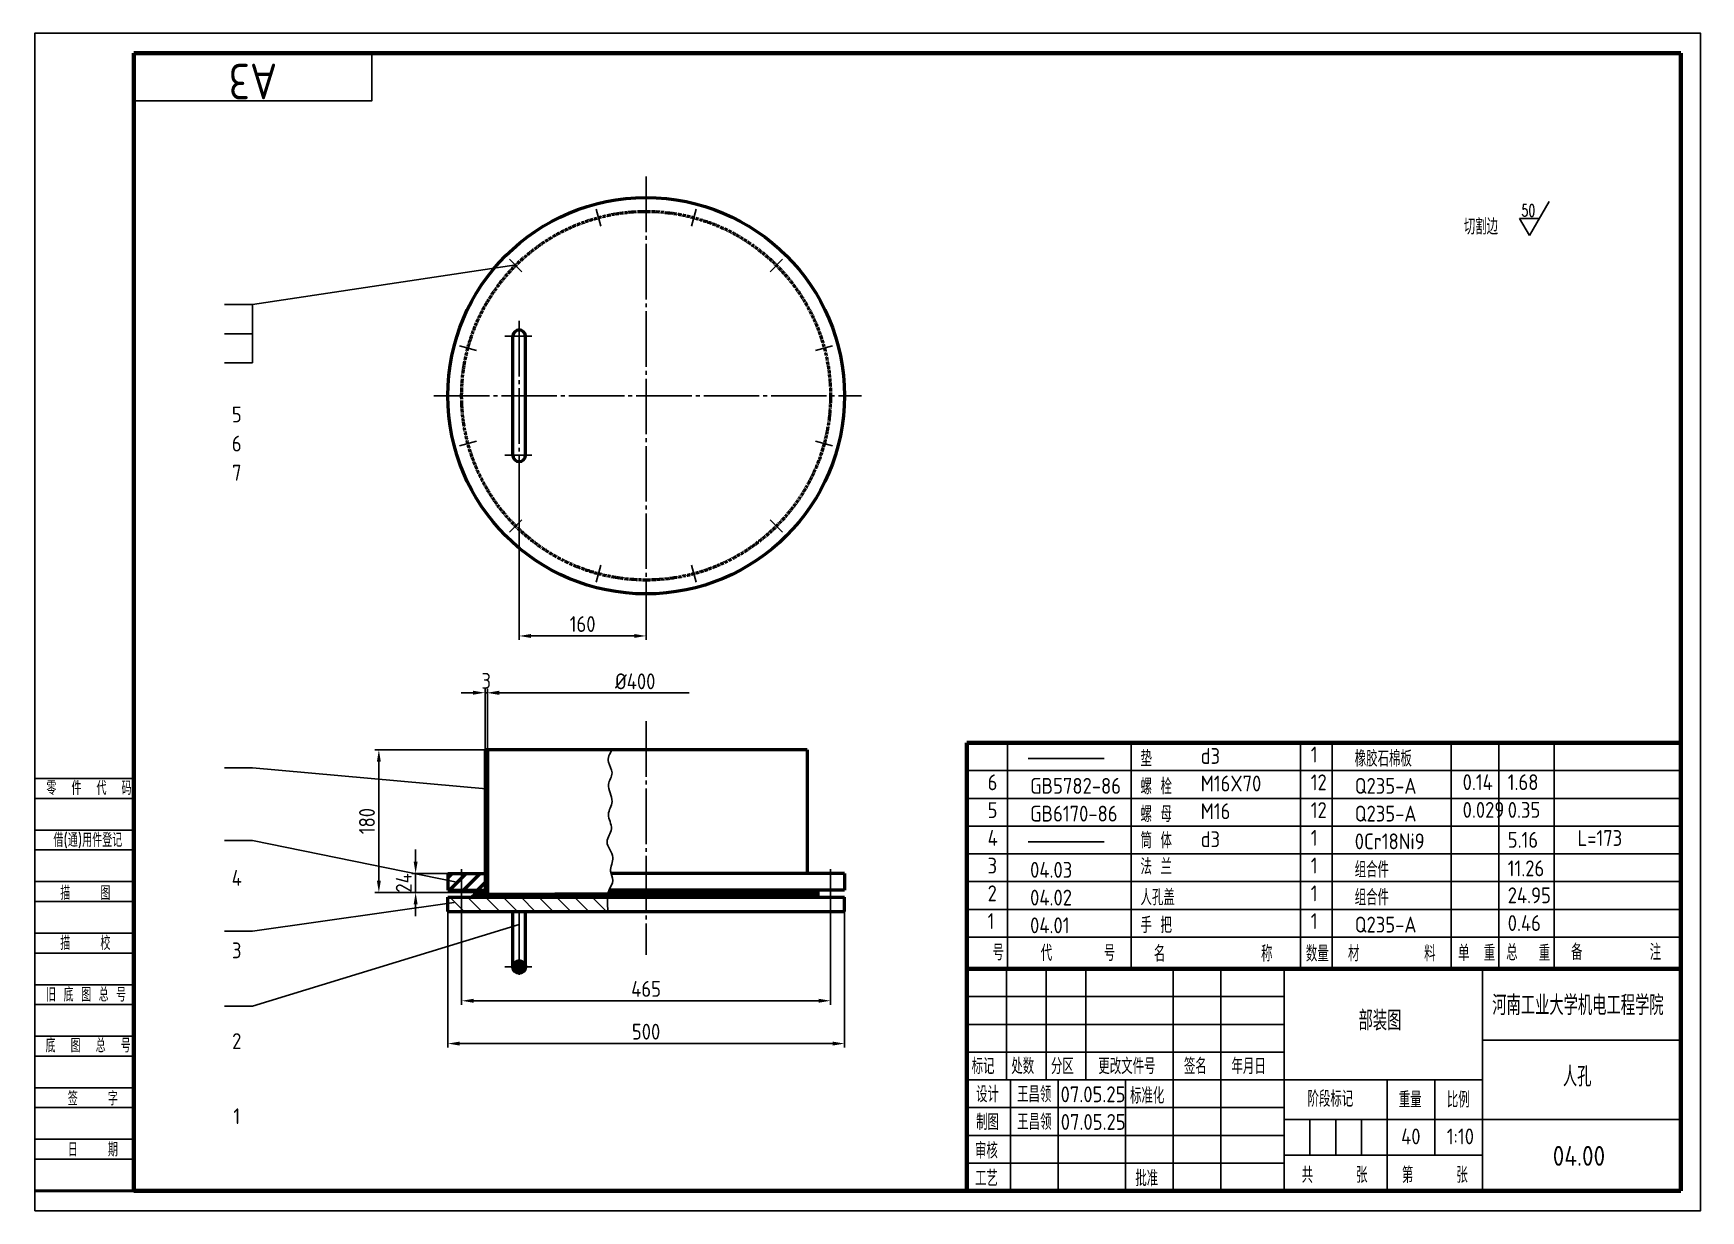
# Model space of a CAD drawing. Extents: x 0 to 420, y 0 to 297.
import ezdxf
from ezdxf.enums import TextEntityAlignment as Align

# ---------------------------------------------------------------- set-up
doc = ezdxf.new("R2010")
doc.units = 0
doc.header["$PDMODE"] = 3
doc.linetypes.add('C2', pattern=[17, 14, -1, 1, -1])
doc.linetypes.add('CENTER2', pattern=[1.125, 0.75, -0.125, 0.125, -0.125])
doc.layers.get('0').update_dxf_attribs({"linetype": 'CONTINUOUS', "lineweight": 50})
doc.layers.get('DEFPOINTS').update_dxf_attribs({"linetype": 'CONTINUOUS'})
for name, color, linetype in [('CENTER', 4, 'C2'), ('DIM', 3, 'CONTINUOUS'), ('PMX', 6, 'CONTINUOUS'), ('TXT', 6, 'CONTINUOUS'), ('W_标题栏_文字', 6, 'CONTINUOUS'), ('W_标题栏_线框', 7, 'CONTINUOUS'), ('图框_标题栏文字', 6, 'CONTINUOUS')]:
    doc.layers.add(name, color=color, linetype=linetype)
doc.layers.add('图框_外框线', color=7, linetype='CONTINUOUS', lineweight=70)
doc.styles.add('HZTXT', font='romans', dxfattribs={"width": 0.6667, "bigfont": 'HZTXT'})
doc.styles.add('工程字', font='gbenor.shx', dxfattribs={"bigfont": 'gbcbig.shx'})

# ---------------------------------------------------------------- blocks, each defined once
blk = doc.blocks.new('QCS50')
at = {"layer": 'TXT'}
for p, q in [((0, 0), (4.95, 8.57)), ((-2.5, 4.29), (2.47, 4.29)), ((0, 0), (-2.47, 4.29))]:
    blk.add_line(p, q, dxfattribs=at)
at = {"layer": 'TXT', "style": 'HZTXT', "width": 0.6667}
blk.add_text('50', height=3, dxfattribs=at).set_placement((1.45, 4.82), align=Align.RIGHT)

msp = doc.modelspace()

# ---------------------------------------------------------------- hatches: boundary and pattern name
h = msp.add_hatch()
h.set_pattern_fill('ANSI31', color=6, scale=20, style=0)
h.set_pattern_definition([(45, (-90.6295, -33.0144), (-1.767767, 1.767767), [])])
h.paths.add_polyline_path([(104.13, 85.08), (104.13, 80.88), (107.63, 80.88), (107.63, 85.08)])
h.paths.add_polyline_path([(107.63, 85.08), (107.63, 80.88), (113.53, 80.88), (113.53, 85.08)])
h = msp.add_hatch()
h.set_pattern_fill('ANSI31', color=6, scale=6, angle=270, style=0)
h.set_pattern_definition([(315, (-354.7789, 776.0731), (0.5303301, 0.5303301), [])])
h.paths.add_polyline_path([(114.13, 80.28), (114.13, 80.88), (110.83, 80.88), (110.83, 80.28)])
h = msp.add_hatch()
h.set_pattern_fill('ANSI37', color=6, scale=4, angle=270, style=0)
h.set_pattern_definition([(225, (663.0324, 776.07307), (-0.3535534, 0.3535534), []), (135, (663.0324, 776.07307), (0.3535534, 0.3535534), [])])
h.paths.add_polyline_path([(114.13, 79.68), (114.13, 80.28), (110.83, 80.28), (110.83, 79.68)])
h = msp.add_hatch()
h.set_pattern_fill('ANSI31', color=6, scale=6, style=0)
h.set_pattern_definition([(45, (-90.62954, -33.0144), (-0.53033, 0.53033), [])])
h.paths.add_polyline_path([(122.13, 63.08, 0.414214), (120.53, 61.48), (122.13, 61.48)])
h.paths.add_polyline_path([(123.73, 61.48, 0.414214), (122.13, 63.08), (122.13, 61.48)])
h.paths.add_polyline_path([(122.13, 61.48), (122.13, 59.88, 0.414214), (123.73, 61.48)])
h.paths.add_polyline_path([(122.13, 61.48), (120.53, 61.48, 0.414214), (122.13, 59.88)])
at = {"layer": 'TXT'}
h = msp.add_hatch(dxfattribs=at)
h.set_pattern_fill('ANSI31', color=256, style=0)
h.set_pattern_definition([(45, (3.3664, 18.7046), (-2.245064, 2.245064), [])])
edge = h.paths.add_edge_path()
edge.add_spline(control_points=[(144.4, 79.08), (144.43, 79.35), (144.46, 79.61), (144.51, 79.88)], knot_values=[39.069163, 39.069163, 39.069163, 39.069163, 39.881053, 39.881053, 39.881053, 39.881053], degree=3, periodic=0)
edge.add_line((144.51, 79.88), (114.63, 79.88))
edge.add_line((114.63, 79.88), (114.43, 79.68))
edge.add_line((114.43, 79.68), (110.83, 79.68))
edge.add_line((110.83, 79.68), (110.83, 79.08))
edge.add_line((110.83, 79.08), (144.4, 79.08))
h = msp.add_hatch(dxfattribs=at)
h.set_pattern_fill('ANSI31', color=256, angle=90, style=0)
h.set_pattern_definition([(135, (3.3664, 18.7046), (-2.245064, -2.245064), [])])
h.paths.add_polyline_path([(107.63, 75.48), (107.63, 79.08), (104.13, 79.08), (104.13, 75.48)])
edge = h.paths.add_edge_path()
edge.add_line((110.83, 79.08), (107.63, 79.08))
edge.add_line((107.63, 79.08), (107.63, 75.48))
edge.add_line((107.63, 75.48), (144.47, 75.48))
edge.add_spline(control_points=[(144.47, 75.48), (144.46, 76.68), (144.31, 77.9), (144.4, 79.08)], knot_values=[39.881053, 39.881053, 39.881053, 39.881053, 43.440733, 43.440733, 43.440733, 43.440733], degree=3, periodic=0)
edge.add_line((144.4, 79.08), (110.83, 79.08))

# ---------------------------------------------------------------- linework, layer by layer
for p, q in [((120.53, 190.58), (120.53, 220.58)), ((123.73, 190.58), (123.73, 220.58)), ((110.83, 80.28), (110.23, 80.88)), ((114.43, 79.68), (114.63, 79.88)), ((144.51, 79.88), (131.13, 79.88)), ((144.6, 80.28), (197.43, 80.28)), ((110.83, 79.68), (110.23, 79.08)), ((144.47, 79.68), (197.43, 79.68)), ((120.53, 61.48), (120.53, 75.48)), ((123.73, 61.48), (123.73, 75.48))]:
    msp.add_line(p, q)
at = {"color": 0}
for p, q in [((194.73, 116.28), (113.53, 116.28)), ((113.53, 116.28), (113.53, 80.88)), ((114.13, 116.28), (114.13, 79.68)), ((194.73, 116.28), (194.73, 85.08)), ((104.13, 85.08), (104.13, 80.88)), ((104.13, 85.08), (113.53, 85.08)), ((204.13, 85.08), (145.3, 85.08)), ((204.13, 85.08), (204.13, 84.98)), ((204.13, 85.08), (204.13, 80.88)), ((104.13, 80.88), (114.13, 80.88)), ((110.83, 80.88), (110.83, 79.08)), ((110.83, 80.28), (114.13, 80.28)), ((113.53, 81.72), (114.13, 81.88)), ((114.63, 79.88), (144.51, 79.88)), ((197.43, 80.88), (144.8, 80.88)), ((204.13, 80.88), (194.13, 80.88)), ((197.43, 80.88), (197.43, 79.08)), ((197.43, 80.88), (197.43, 79.08)), ((104.13, 75.48), (104.13, 79.08)), ((104.13, 79.08), (110.83, 79.08)), ((110.83, 79.68), (114.43, 79.68)), ((110.83, 79.08), (204.13, 79.08)), ((204.13, 75.48), (204.13, 79.08)), ((104.13, 75.48), (204.13, 75.48))]:
    msp.add_line(p, q, dxfattribs=at)
at = {"color": 6, "lineweight": -3}
for p, q in [((250.46, 114.04), (269.64, 114.04)), ((250.46, 93.04), (269.64, 93.04))]:
    msp.add_line(p, q, dxfattribs=at)
for centre, radius in [((154.13, 205.58), 50), ((122.13, 61.48), 1.6)]:
    msp.add_circle(centre, radius)
at = {"color": 6, "linetype": 'CENTER2'}
msp.add_circle((154.13, 205.58), 46.5, dxfattribs=at)
for centre, start, end in [((122.13, 220.58), 0, 180), ((122.13, 190.58), 180, 0)]:
    msp.add_arc(centre, 1.6, start, end)
at = {"color": 3, "linetype": 'ByBlock'}
msp.add_solid([(117.13, 131.11), (117.13, 130.11), (114.13, 130.61)], dxfattribs=at)
for points in [[(110.83, 80.88), (110.23, 80.88), (110.83, 80.28)], [(114.13, 81.88), (113.53, 81.72), (114.13, 80.88)], [(113.53, 81.72), (113.53, 80.88), (114.13, 80.88)], [(110.83, 79.68), (110.23, 79.08), (110.83, 79.08)]]:
    msp.add_solid(points)
at = {"layer": 'CENTER'}
for p, q in [((154.13, 260.88), (154.13, 145.58)), ((142.68, 248.32), (141.53, 252.61)), ((165.58, 248.32), (166.73, 252.61)), ((122.84, 236.87), (119.7, 240.01)), ((185.41, 236.87), (188.56, 240.01)), ((122.13, 224.47), (122.13, 186.12)), ((118.53, 220.58), (125.3, 220.58)), ((111.39, 217.03), (107.1, 218.18)), ((196.87, 217.03), (201.16, 218.18)), ((100.65, 205.58), (208.4, 205.58)), ((111.39, 194.13), (107.1, 192.98)), ((196.87, 194.13), (201.16, 192.98)), ((118.53, 190.58), (125.3, 190.58)), ((122.84, 174.29), (119.7, 171.15)), ((185.41, 174.29), (188.56, 171.15)), ((142.68, 162.84), (141.53, 158.55)), ((165.58, 162.84), (166.73, 158.55)), ((154.13, 123.48), (154.13, 64.53)), ((107.63, 86.18), (107.63, 73.47)), ((200.63, 86.18), (200.63, 73.47)), ((122.13, 75.48), (122.13, 58.88)), ((118.53, 61.48), (125.3, 61.48))]:
    msp.add_line(p, q, dxfattribs=at)
at = {"layer": 'DEFPOINTS', "color": 0, "linetype": 'ByBlock'}
for p in [(114.13, 116.28), (194.13, 116.28)]:
    msp.add_point(p, dxfattribs=at)
at = {"layer": 'DIM'}
for p, q in [((315, 61), (315, 5)), ((365, 61), (365, 5)), ((235, 33), (365, 33))]:
    msp.add_line(p, q, dxfattribs=at)
at = {"layer": 'PMX'}
msp.add_lwpolyline([(0, 0), (420, 0), (420, 297), (0, 297)], close=True, dxfattribs=at)
at = {"layer": 'TXT'}
for p, q in [((121.4, 238.61), (54.88, 228.59)), ((54.88, 228.59), (47.88, 228.59)), ((54.88, 228.59), (54.88, 213.88)), ((54.88, 221.23), (47.88, 221.23)), ((54.88, 213.88), (47.88, 213.88)), ((54.88, 111.67), (47.88, 111.67)), ((113.85, 106.44), (54.88, 111.67)), ((54.88, 93.39), (47.88, 93.39)), ((106.01, 82.94), (54.88, 93.39)), ((105.72, 77.72), (54.88, 70.51)), ((122.13, 72.23), (54.88, 51.56)), ((54.88, 70.51), (47.88, 70.51)), ((54.88, 51.56), (47.88, 51.56))]:
    msp.add_line(p, q, dxfattribs=at)
at = {"layer": 'TXT', "color": 3}
for p, q in [((245.26, 61), (245.26, 118)), ((276.46, 61), (276.46, 118)), ((319.11, 61), (319.11, 118)), ((327.11, 61), (327.11, 118)), ((357.11, 61), (357.11, 118)), ((369.11, 61), (369.11, 118)), ((383.11, 61), (383.11, 118)), ((235, 111), (415, 111)), ((235, 104), (415, 104)), ((235, 97), (415, 97)), ((235, 90), (415, 90)), ((235, 83), (415, 83)), ((235, 76), (415, 76)), ((235, 69), (415, 69))]:
    msp.add_line(p, q, dxfattribs=at)
at = {"layer": 'TXT'}
msp.add_open_spline([(145.57, 116.28), (144.91, 115.24), (144.01, 113.32), (146.3, 110.38), (143.64, 107.13), (146.54, 103.51), (143.81, 99.88), (146.29, 96.38), (143.14, 92.81), (146.74, 89.39), (144.57, 85.99), (146.25, 83.23), (143.94, 80.08), (144.46, 77.33), (144.47, 75.48)], degree=3, knots=[1.122663, 1.122663, 1.122663, 1.122663, 4.469848, 7.331265, 10.364867, 14.801141, 18.181862, 21.872707, 25.306408, 29.542938, 33.02369, 35.438015, 37.95875, 43.440733, 43.440733, 43.440733, 43.440733], dxfattribs=at)
at = {"layer": 'W_标题栏_文字'}
for p, q in [((0, 109), (25, 109)), ((0, 104), (25, 104)), ((0, 96), (25, 96)), ((0, 91), (25, 91)), ((0, 83), (25, 83)), ((0, 78), (25, 78)), ((0, 70), (25, 70)), ((0, 65), (25, 65)), ((0, 57), (25, 57)), ((0, 52), (25, 52)), ((0, 44), (25, 44)), ((0, 39), (25, 39)), ((0, 31), (25, 31)), ((0, 26), (25, 26)), ((0, 18), (25, 18)), ((0, 13), (25, 13))]:
    msp.add_line(p, q, dxfattribs=at)
msp.add_lwpolyline([(25, 280), (85, 280), (85, 292)], dxfattribs=at)
at = {"layer": 'W_标题栏_文字', "const_width": 0.7}
msp.add_lwpolyline([(0, 5), (25, 5)], dxfattribs=at)
at = {"layer": 'W_标题栏_线框', "color": 3}
for p, q in [((122.13, 186.12), (122.13, 143.98)), ((154.13, 155.58), (154.13, 143.98)), ((125.13, 144.98), (151.13, 144.98)), ((110.53, 130.66), (107.53, 130.66)), ((113.53, 116.28), (113.53, 131.66)), ((113.53, 130.66), (114.13, 130.66)), ((114.13, 116.28), (114.13, 131.66)), ((114.13, 116.28), (114.13, 131.66)), ((117.13, 130.66), (165.01, 130.66)), ((117.13, 130.66), (120.13, 130.66)), ((113.53, 116.28), (85.76, 116.28)), ((86.76, 83.28), (86.76, 113.28)), ((96.03, 88.08), (96.03, 91.08)), ((104.13, 85.08), (95.03, 85.08)), ((96.03, 80.28), (96.03, 85.08)), ((110.83, 80.28), (85.76, 80.28)), ((110.83, 80.28), (95.03, 80.28)), ((96.03, 77.28), (96.03, 74.28)), ((104.13, 75.48), (104.13, 41.15)), ((107.63, 75.48), (107.63, 51.95)), ((200.63, 75.48), (200.63, 51.95)), ((204.13, 75.48), (204.13, 41.15)), ((245, 61), (245, 33)), ((255, 33), (255, 61)), ((265, 61), (265, 33)), ((287, 33), (287, 61)), ((299, 61), (299, 33)), ((110.63, 52.95), (197.63, 52.95)), ((235, 54), (315, 54)), ((235, 47), (315, 47)), ((107.13, 42.15), (201.13, 42.15)), ((365, 43), (415, 43)), ((235, 40), (315, 40)), ((246, 5), (246, 33)), ((258, 33), (258, 5)), ((275, 5), (275, 33)), ((287, 33), (287, 5)), ((299, 5), (299, 33)), ((341, 33), (341, 5.28)), ((353, 33), (353, 14)), ((235, 26), (315, 26)), ((415, 23), (315, 23)), ((321.5, 23), (321.5, 14)), ((328, 23), (328, 14)), ((334.5, 23), (334.5, 14)), ((235, 19), (315, 19)), ((365, 14), (315, 14)), ((235, 12), (315, 12))]:
    msp.add_line(p, q, dxfattribs=at)
for points in [[(125.13, 145.48), (125.13, 144.48), (122.13, 144.98)], [(151.13, 145.48), (151.13, 144.48), (154.13, 144.98)], [(110.53, 131.16), (110.53, 130.16), (113.53, 130.66)], [(117.13, 131.16), (117.13, 130.16), (114.13, 130.66)], [(117.13, 131.16), (117.13, 130.16), (114.13, 130.66)], [(86.26, 113.28), (87.26, 113.28), (86.76, 116.28)], [(95.53, 88.08), (96.53, 88.08), (96.03, 85.08)], [(86.26, 83.28), (87.26, 83.28), (86.76, 80.28)], [(95.53, 77.28), (96.53, 77.28), (96.03, 80.28)], [(110.63, 53.45), (110.63, 52.45), (107.63, 52.95)], [(197.63, 53.45), (197.63, 52.45), (200.63, 52.95)], [(107.13, 42.65), (107.13, 41.65), (104.13, 42.15)], [(201.13, 42.65), (201.13, 41.65), (204.13, 42.15)]]:
    msp.add_solid(points, dxfattribs=at)
at = {"layer": '图框_外框线'}
for p, q in [((415, 292), (25, 292)), ((25, 292), (25, 5)), ((415, 5), (415, 292)), ((235, 118), (415, 118)), ((235, 118), (235, 5)), ((235, 61), (415, 61)), ((25, 5), (415, 5))]:
    msp.add_line(p, q, dxfattribs=at)

# ---------------------------------------------------------------- block references
msp.add_blockref('QCS50', (376.82, 245.99))

# ---------------------------------------------------------------- texts
at = {"color": 6, "lineweight": -3, "style": '工程字'}
for s, p in [('d3', (293.94, 112.7)), ('1', (321.7, 113.05)), ('M16X70', (293.94, 105.76)), ('12', (321.7, 106.05)), ('0.14', (359.99, 106.1)), ('1.68', (371.36, 106.1)), ('M16', (293.94, 98.76)), ('12', (321.7, 99.05)), ('0.029', (359.99, 99.1)), ('0.35', (371.36, 99.1)), ('d3', (293.94, 91.7)), ('1', (321.7, 92.05)), ('5.16', (371.36, 91.55)), ('1', (321.7, 85.05)), ('11.26', (371.36, 84.35)), ('1', (321.7, 78.05)), ('24.95', (371.36, 77.55)), ('1', (321.7, 71.05)), ('0.46', (371.36, 70.55))]:
    msp.add_text(s, height=4, dxfattribs=at).set_placement(p)
at = {"layer": 'TXT', "style": '工程字'}
msp.add_text('切割边', height=4, dxfattribs=at).set_placement((368.93, 246.24), align=Align.RIGHT)
for s, p in [('5', (50.93, 197.66)), ('6', (50.93, 190.31)), ('7', (50.93, 182.96)), ('4', (50.93, 80.74)), ('3', (50.93, 62.46)), ('2', (50.93, 39.58)), ('1', (50.93, 20.64))]:
    msp.add_text(s, height=4, dxfattribs=at).set_placement(p, align=Align.BOTTOM_CENTER)
at = {"layer": 'TXT', "lineweight": -3, "style": '工程字'}
for s, p in [('垫 ', (278.78, 112.03)), ('橡胶石棉板', (332.79, 112.03)), (' 6', (238.07, 106.05)), ('螺 栓', (278.78, 105.03)), ('GB5782-86', (250.94, 105.16)), ('Q235-A', (332.79, 105.16)), (' 5', (238.07, 99.05)), ('GB6170-86', (250.94, 98.16)), ('螺 母', (278.78, 98.03)), ('Q235-A', (332.79, 98.16)), (' 4', (238.07, 92.05)), ('筒 体', (278.78, 91.39)), ('0Cr18Ni9', (332.79, 91.16)), (' 3', (238.07, 85.05)), ('法 兰', (278.78, 84.79)), ('组合件', (332.79, 84.03)), ('04.03', (250.94, 83.98)), (' 2', (238.07, 78.05)), ('04.02', (250.94, 76.98)), ('人孔盖', (278.78, 77.03)), ('组合件', (332.79, 77.03)), (' 1', (238.07, 71.05)), ('04.01', (250.94, 69.98)), ('手 把', (278.78, 70.03)), ('Q235-A', (332.79, 70.16))]:
    msp.add_text(s, height=4, dxfattribs=at).set_placement(p)
at = {"layer": 'TXT', "style": '工程字'}
for s, p in [('L=173', (388.96, 92)), ('号', (241.47, 63.16)), ('代      号', (253.63, 63)), ('名', (282.15, 62.84)), ('数量', (320.48, 62.84)), ('材', (331.1, 62.88)), ('料', (350.29, 62.88)), ('单', (358.85, 62.97)), ('重', (365.31, 62.97)), ('总', (370.98, 63.13)), ('重', (379.17, 62.97)), ('备', (387.33, 63.21)), ('注', (407.16, 63.21)), ('称', (309.17, 62.84))]:
    msp.add_text(s, height=4, dxfattribs=at).set_placement(p)
at = {"layer": 'W_标题栏_文字', "style": '工程字'}
for s, height, p in [('零  件  代  码', 3.5, (2.94, 104.87)), ('借(通)用件登记', 3.5, (4.71, 91.76)), ('旧 底 图 总 号', 3.5, (2.86, 52.75)), ('河南工业大学机电工程学院', 5, (367.46, 49.32)), ('底  图  总  号', 3.5, (2.74, 39.91)), ('人孔', 5, (385.27, 31.32)), ('04.00', 5, (382.71, 11.32))]:
    msp.add_text(s, height=height, dxfattribs=at).set_placement(p)
for s, p in [('描    图', (12.76, 80.32)), ('描    校', (12.76, 67.7)), ('  签    字', (12.76, 28.49)), ('  日    期', (12.76, 15.57))]:
    msp.add_text(s, height=3.5, dxfattribs=at).set_placement(p, align=Align.MIDDLE)
for s, height, p in [('部装图', 5, (339.15, 45.47)), ('40', 4, (346.93, 16.73)), ('1:10', 4, (359.43, 16.73))]:
    msp.add_text(s, height=height, dxfattribs=at).set_placement(p, align=Align.CENTER)
at = {"layer": 'W_标题栏_线框', "insert": (55, 284.87), "char_height": 9, "width": 60, "attachment_point": 5, "rotation": 180, "style": '工程字'}
msp.add_mtext('{\\C3;A3}', dxfattribs=at)
at = {"layer": 'W_标题栏_线框', "color": 6, "char_height": 4, "attachment_point": 5, "style": '工程字'}
for s, insert in [('160', (138.13, 147.98)), ('3', (113.83, 133.66)), ('%%C400', (151.39, 133.53)), ('465', (154.13, 55.95)), ('500', (154.13, 45.15))]:
    msp.add_mtext(s, dxfattribs=dict(at, insert=insert))
at = {"layer": 'W_标题栏_线框', "color": 6, "char_height": 4, "attachment_point": 5, "rotation": 90, "style": '工程字'}
for s, insert in [('180', (83.76, 98.28)), ('24', (93.03, 82.68))]:
    msp.add_mtext(s, dxfattribs=dict(at, insert=insert))
at = {"layer": '图框_标题栏文字', "style": '工程字'}
for s, p in [('标记', (236.2, 34.44)), ('处数', (246.2, 34.44)), ('分区', (256.2, 34.44)), ('更改文件号', (268.16, 34.44)), ('签名', (289.72, 34.44)), ('年月日', (301.72, 34.44)), ('设计', (237.33, 27.35)), ('07.05.25', (258.63, 27.35)), ('标准化', (276.14, 27)), ('阶段标记', (320.89, 26.2)), ('重量', (343.89, 26)), ('比例', (356, 26)), ('制图', (237.33, 20.35)), ('07.05.25', (258.67, 20.38)), ('审核', (237.05, 13.15)), ('工艺', (237.05, 6.15)), ('批准', (277.47, 6.15)), ('共     张    第     张', (319.4, 7))]:
    msp.add_text(s, height=4, dxfattribs=at).set_placement(p)
for p in [(251.97, 27.35), (252.01, 20.38)]:
    msp.add_text('王昌领', height=4, dxfattribs=at).set_placement(p, align=Align.CENTER)

doc.saveas('drawing.dxf')
